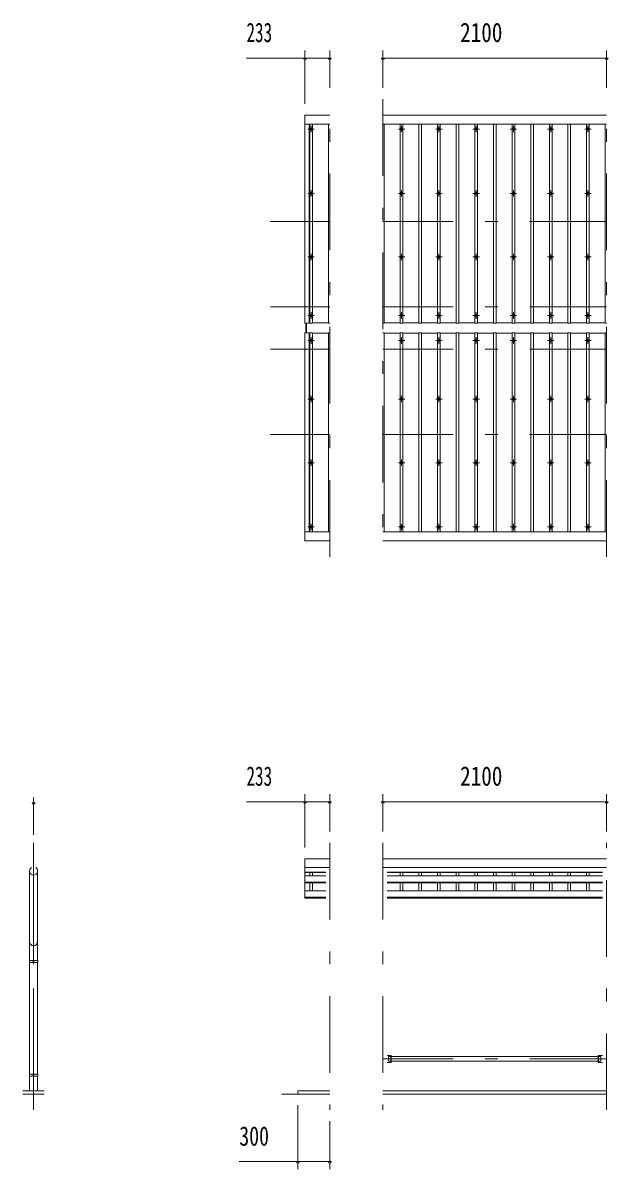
# Model space of a CAD drawing. Units: millimetres, scale not verified. Extents: x -37128 to 37128, y -14700 to 14700.
# Drawn here: x -20820 to -15324, y 2423 to 13188 of the extents above; entities that cross this region are included whole.
import ezdxf
from ezdxf.enums import TextEntityAlignment as Align

# ---------------------------------------------------------------- set-up
doc = ezdxf.new("R2010")
doc.units = ezdxf.units.MM
doc.header["$LTSCALE"] = 60
doc.linetypes.add('USER3', pattern=[24, 12, -5, 2, -5])
for name, color, linetype, lineweight in [('0-2_1-0BOLD', 7, 'Continuous', 18), ('0-3_1-2CENTER', 3, 'USER3', 18), ('0-4_1-4THIN', 4, 'Continuous', 18), ('0-5_1-5DIM', 3, 'Continuous', 18)]:
    doc.layers.add(name, color=color, linetype=linetype, lineweight=lineweight)
doc.styles.add('ＭＳ ゴシック', font='')
doc.styles.get('ＭＳ ゴシック').set_extended_font_data('MS Gothic')

msp = doc.modelspace()

# ---------------------------------------------------------------- linework, layer by layer
at = {"layer": '0-2_1-0BOLD'}
for p, q in [((-15338.49, 12322.54), (-17438.49, 12322.54)), ((-18171.49, 12236.05), (-17938.49, 12236.05)), ((-17438.49, 12236.05), (-15338.49, 12236.05)), ((-18161.49, 10367.39), (-18161.49, 10277.69)), ((-18155.49, 10277.69), (-18155.49, 10367.39)), ((-17938.49, 8409.03), (-18171.49, 8409.03)), ((-15338.49, 8409.03), (-17438.49, 8409.03)), ((-18171.49, 8322.54), (-17938.49, 8322.54)), ((-17438.49, 8322.54), (-15338.49, 8322.54)), ((-18171.49, 5337.73), (-17938.49, 5337.73)), ((-17438.49, 5337.73), (-15338.49, 5337.73)), ((-20758.09, 5222.1), (-20758.09, 4383.14)), ((-20681.79, 5222.1), (-20681.79, 4383.14)), ((-17938.49, 5254.08), (-18171.49, 5254.08)), ((-18171.49, 5212.89), (-17976.64, 5212.89)), ((-17976.64, 5209.34), (-18171.49, 5209.34)), ((-18171.49, 5177.13), (-17976.64, 5177.13)), ((-15338.49, 5254.08), (-17438.49, 5254.08)), ((-17400.34, 5212.89), (-15376.64, 5212.89)), ((-15376.64, 5209.34), (-17400.34, 5209.34)), ((-17400.34, 5177.13), (-15376.64, 5177.13)), ((-18171.49, 5118.3), (-17976.64, 5118.3)), ((-17976.64, 5112.4), (-18171.49, 5112.4)), ((-15376.64, 5118.3), (-17400.34, 5118.3)), ((-17400.34, 5112.4), (-15376.64, 5112.4)), ((-18171.49, 5034.68), (-17976.64, 5034.68)), ((-17976.64, 4977.04), (-18171.49, 4977.04)), ((-15376.64, 5034.68), (-17400.34, 5034.68)), ((-17400.34, 4977.04), (-15376.64, 4977.04)), ((-15376.64, 4968.7), (-17400.34, 4968.7)), ((-20758.09, 3314.03), (-20758.09, 4363.14)), ((-20723.79, 4383.14), (-20723.79, 4363.14)), ((-20723.79, 4373.14), (-20716.09, 4373.14)), ((-20716.09, 4363.14), (-20716.09, 4383.14)), ((-20681.79, 4363.14), (-20681.79, 3314.03)), ((-17385.98, 3436.19), (-17385.98, 3478.89)), ((-17385.98, 3478.89), (-17363.53, 3478.89)), ((-17363.53, 3424.54), (-17363.53, 3490.54)), ((-15416.64, 3478.89), (-17360.34, 3478.89)), ((-15413.44, 3424.54), (-15413.44, 3490.54)), ((-15390.99, 3478.89), (-15413.44, 3478.89)), ((-15390.99, 3436.19), (-15390.99, 3478.89)), ((-17363.53, 3436.19), (-17385.98, 3436.19)), ((-17360.34, 3436.19), (-15416.64, 3436.19)), ((-15413.44, 3436.19), (-15390.99, 3436.19)), ((-20758.09, 3157.54), (-20758.09, 3294.03)), ((-20723.79, 3314.03), (-20723.79, 3294.03)), ((-20723.79, 3304.03), (-20716.09, 3304.03)), ((-20716.09, 3294.03), (-20716.09, 3314.03)), ((-20681.79, 3294.03), (-20681.79, 3157.54)), ((-20619.94, 3157.54), (-20819.94, 3157.54)), ((-20819.94, 3127.54), (-20619.94, 3127.54)), ((-18388.49, 3127.54), (-17938.49, 3127.54)), ((-18238.49, 3157.54), (-18238.49, 3127.54)), ((-17938.49, 3157.54), (-18238.49, 3157.54)), ((-15338.49, 3157.54), (-17438.49, 3157.54)), ((-17438.49, 3127.54), (-15338.49, 3127.54))]:
    msp.add_line(p, q, dxfattribs=at)
for points in [[(-17938.49, 12322.54), (-18171.49, 12322.54), (-18171.49, 10367.39)], [(-18171.49, 10367.39), (-18131.49, 10367.39), (-18131.49, 12236.05)], [(-18131.49, 8409.03), (-18131.49, 10277.69), (-18171.49, 10277.69), (-18171.49, 8322.54)], [(-17976.64, 4968.7), (-18171.49, 4968.7), (-18171.49, 5337.73)], [(-17400.33, 3490.54), (-17360.33, 3490.54), (-17360.33, 3424.54), (-17400.33, 3424.54)], [(-15376.64, 3490.54), (-15416.64, 3490.54), (-15416.64, 3424.54), (-15376.64, 3424.54)]]:
    msp.add_lwpolyline(points, dxfattribs=at)
for points in [[(-20759.69, 4363.14), (-20759.69, 4383.14), (-20680.19, 4383.14), (-20680.19, 4363.14)], [(-20759.69, 3294.03), (-20759.69, 3314.03), (-20680.19, 3314.03), (-20680.19, 3294.03)]]:
    msp.add_lwpolyline(points, close=True, dxfattribs=at)
for centre in [(-18113.49, 12191.11), (-17263.49, 12191.11), (-16913.49, 12191.11), (-16563.49, 12191.11), (-16213.49, 12191.11), (-15863.49, 12191.11), (-15513.49, 12191.11), (-18113.49, 11587.41), (-17263.49, 11587.41), (-16913.49, 11587.41), (-16563.49, 11587.41), (-16213.49, 11587.41), (-15863.49, 11587.41), (-15513.49, 11587.41), (-18113.49, 10989.62), (-17263.49, 10989.62), (-16913.49, 10989.62), (-16563.49, 10989.62), (-16213.49, 10989.62), (-15863.49, 10989.62), (-15513.49, 10989.62), (-18113.49, 10439.93), (-17263.49, 10439.93), (-16913.49, 10439.93), (-16563.49, 10439.93), (-16213.49, 10439.93), (-15863.49, 10439.93), (-15513.49, 10439.93), (-18113.49, 10205.15), (-17263.49, 10205.15), (-16913.49, 10205.15), (-16563.49, 10205.15), (-16213.49, 10205.15), (-15863.49, 10205.15), (-15513.49, 10205.15), (-18113.49, 9655.46), (-17263.49, 9655.46), (-16913.49, 9655.46), (-16563.49, 9655.46), (-16213.49, 9655.46), (-15863.49, 9655.46), (-15513.49, 9655.46), (-18113.49, 9057.68), (-17263.49, 9057.68), (-16913.49, 9057.68), (-16563.49, 9057.68), (-16213.49, 9057.68), (-15863.49, 9057.68), (-15513.49, 9057.68), (-18113.49, 8453.97), (-17263.49, 8453.97), (-16913.49, 8453.97), (-16563.49, 8453.97), (-16213.49, 8453.97), (-15863.49, 8453.97), (-15513.49, 8453.97)]:
    msp.add_circle(centre, 10, dxfattribs=at)
for centre, start, end in [((-20719.94, 5222.1), 123.05154, 56.94846), ((-20719.93, 4557.54), 180, 0)]:
    msp.add_arc(centre, 38.15, start, end, dxfattribs=at)
at = {"layer": '0-3_1-2CENTER'}
for p, q in [((-17938.5, 8172.54), (-17938.5, 12472.55)), ((-17438.5, 12472.55), (-17438.5, 8172.54)), ((-15338.49, 8172.54), (-15338.49, 12472.55)), ((-18083.5, 12191.11), (-18143.49, 12191.11)), ((-18113.49, 12221.12), (-18113.49, 12161.11)), ((-17233.5, 12191.11), (-17293.49, 12191.11)), ((-17263.49, 12161.11), (-17263.49, 12221.12)), ((-16943.49, 12191.11), (-16883.5, 12191.11)), ((-16913.49, 12221.12), (-16913.49, 12161.11)), ((-16533.5, 12191.11), (-16593.49, 12191.11)), ((-16563.49, 12161.11), (-16563.49, 12221.12)), ((-16243.49, 12191.11), (-16183.5, 12191.11)), ((-16213.49, 12221.12), (-16213.49, 12161.11)), ((-15833.5, 12191.11), (-15893.49, 12191.11)), ((-15863.49, 12161.11), (-15863.49, 12221.12)), ((-15483.5, 12191.11), (-15543.49, 12191.11)), ((-15513.49, 12221.12), (-15513.49, 12161.11)), ((-18143.49, 11587.41), (-18083.5, 11587.41)), ((-18113.49, 11617.41), (-18113.49, 11557.41)), ((-17233.5, 11587.41), (-17293.49, 11587.41)), ((-17263.49, 11617.41), (-17263.49, 11557.41)), ((-16943.49, 11587.41), (-16883.5, 11587.41)), ((-16913.49, 11557.41), (-16913.49, 11617.41)), ((-16593.49, 11587.41), (-16533.49, 11587.41)), ((-16563.49, 11617.41), (-16563.49, 11557.41)), ((-16243.49, 11587.41), (-16183.5, 11587.41)), ((-16213.49, 11557.41), (-16213.49, 11617.41)), ((-15833.5, 11587.41), (-15893.49, 11587.41)), ((-15863.49, 11617.41), (-15863.49, 11557.41)), ((-15543.49, 11587.41), (-15483.49, 11587.41)), ((-15513.49, 11557.41), (-15513.49, 11617.41)), ((-17938.49, 11322.54), (-18493.49, 11322.54)), ((-15338.49, 11322.54), (-17438.49, 11322.54)), ((-18143.49, 10989.62), (-18083.5, 10989.62)), ((-18113.49, 11019.63), (-18113.49, 10959.62)), ((-17233.5, 10989.62), (-17293.49, 10989.62)), ((-17263.49, 11019.63), (-17263.49, 10959.62)), ((-16943.49, 10989.62), (-16883.5, 10989.62)), ((-16913.49, 10959.62), (-16913.49, 11019.63)), ((-16593.49, 10989.62), (-16533.49, 10989.62)), ((-16563.49, 11019.63), (-16563.49, 10959.62)), ((-16243.49, 10989.62), (-16183.5, 10989.62)), ((-16213.49, 10959.62), (-16213.49, 11019.63)), ((-15833.5, 10989.62), (-15893.49, 10989.62)), ((-15863.49, 11019.63), (-15863.49, 10959.62)), ((-15543.49, 10989.62), (-15483.49, 10989.62)), ((-15513.49, 10959.62), (-15513.49, 11019.63)), ((-17938.49, 10522.54), (-18493.49, 10522.54)), ((-18113.49, 10469.93), (-18113.49, 10409.93)), ((-15338.49, 10522.54), (-17438.49, 10522.54)), ((-17263.49, 10409.93), (-17263.49, 10469.93)), ((-16913.49, 10409.93), (-16913.49, 10469.93)), ((-16563.49, 10409.93), (-16563.49, 10469.93)), ((-16213.49, 10409.93), (-16213.49, 10469.93)), ((-15863.49, 10409.93), (-15863.49, 10469.93)), ((-15513.49, 10469.93), (-15513.49, 10409.93)), ((-18143.49, 10439.93), (-18083.5, 10439.93)), ((-17233.5, 10439.93), (-17293.49, 10439.93)), ((-16883.5, 10439.93), (-16943.49, 10439.93)), ((-16593.49, 10439.93), (-16533.49, 10439.93)), ((-16183.5, 10439.93), (-16243.49, 10439.93)), ((-15833.5, 10439.93), (-15893.49, 10439.93)), ((-15543.49, 10439.93), (-15483.49, 10439.93)), ((-18113.49, 10235.15), (-18113.49, 10175.15)), ((-17263.49, 10235.15), (-17263.49, 10175.15)), ((-16913.49, 10235.15), (-16913.49, 10175.15)), ((-16563.49, 10235.15), (-16563.49, 10175.15)), ((-16213.49, 10235.15), (-16213.49, 10175.15)), ((-15863.49, 10235.15), (-15863.49, 10175.15)), ((-15513.49, 10235.15), (-15513.49, 10175.15)), ((-17938.49, 10122.54), (-18493.49, 10122.54)), ((-18083.5, 10205.15), (-18143.49, 10205.15)), ((-15338.49, 10122.54), (-17438.49, 10122.54)), ((-17233.5, 10205.15), (-17293.49, 10205.15)), ((-16883.5, 10205.15), (-16943.49, 10205.15)), ((-16533.49, 10205.15), (-16593.49, 10205.15)), ((-16183.5, 10205.15), (-16243.49, 10205.15)), ((-15833.5, 10205.15), (-15893.49, 10205.15)), ((-15543.49, 10205.15), (-15483.49, 10205.15)), ((-18143.49, 9655.46), (-18083.5, 9655.46)), ((-18113.49, 9685.46), (-18113.49, 9625.46)), ((-17293.49, 9655.46), (-17233.5, 9655.46)), ((-17263.49, 9685.46), (-17263.49, 9625.46)), ((-16883.5, 9655.46), (-16943.49, 9655.46)), ((-16913.49, 9625.46), (-16913.49, 9685.46)), ((-16593.49, 9655.46), (-16533.49, 9655.46)), ((-16563.49, 9685.46), (-16563.49, 9625.46)), ((-16183.5, 9655.46), (-16243.49, 9655.46)), ((-16213.49, 9625.46), (-16213.49, 9685.46)), ((-15893.49, 9655.46), (-15833.5, 9655.46)), ((-15863.49, 9685.46), (-15863.49, 9625.46)), ((-15543.49, 9655.46), (-15483.49, 9655.46)), ((-15513.49, 9625.46), (-15513.49, 9685.46)), ((-17938.49, 9322.54), (-18493.49, 9322.54)), ((-15338.49, 9322.54), (-17438.49, 9322.54)), ((-18143.49, 9057.68), (-18083.5, 9057.68)), ((-18113.49, 9087.67), (-18113.49, 9027.67)), ((-17293.49, 9057.68), (-17233.5, 9057.68)), ((-17263.49, 9087.67), (-17263.49, 9027.67)), ((-16883.5, 9057.68), (-16943.49, 9057.68)), ((-16913.49, 9027.67), (-16913.49, 9087.67)), ((-16593.49, 9057.68), (-16533.49, 9057.68)), ((-16563.49, 9087.67), (-16563.49, 9027.67)), ((-16183.5, 9057.68), (-16243.49, 9057.68)), ((-16213.49, 9027.67), (-16213.49, 9087.67)), ((-15893.49, 9057.68), (-15833.5, 9057.68)), ((-15863.49, 9087.67), (-15863.49, 9027.67)), ((-15543.49, 9057.68), (-15483.49, 9057.68)), ((-15513.49, 9027.67), (-15513.49, 9087.67)), ((-18083.5, 8453.97), (-18143.49, 8453.97)), ((-18113.49, 8483.97), (-18113.49, 8423.96)), ((-17293.49, 8453.97), (-17233.5, 8453.97)), ((-17263.49, 8423.96), (-17263.49, 8483.97)), ((-16943.49, 8453.97), (-16883.5, 8453.97)), ((-16913.49, 8483.97), (-16913.49, 8423.96)), ((-16533.5, 8453.97), (-16593.49, 8453.97)), ((-16563.49, 8423.96), (-16563.49, 8483.97)), ((-16243.49, 8453.97), (-16183.5, 8453.97)), ((-16213.49, 8483.97), (-16213.49, 8423.96)), ((-15833.5, 8453.97), (-15893.49, 8453.97)), ((-15863.49, 8423.96), (-15863.49, 8483.97)), ((-15543.49, 8453.97), (-15483.5, 8453.97)), ((-15513.49, 8483.97), (-15513.49, 8423.96)), ((-20719.94, 2977.54), (-20719.94, 5487.73)), ((-20719.93, 5487.54), (-20719.93, 2977.54)), ((-17938.49, 5487.73), (-17938.49, 2977.54)), ((-17438.49, 5487.73), (-17438.49, 2977.54)), ((-15338.49, 2977.54), (-15338.49, 5487.73)), ((-15338.49, 3457.54), (-17438.49, 3457.54))]:
    msp.add_line(p, q, dxfattribs=at)
at = {"layer": '0-4_1-4THIN'}
for p, q in [((-17425.99, 10367.39), (-17425.99, 12236.05)), ((-17250.99, 12236.05), (-17250.99, 10367.39)), ((-17075.99, 12236.05), (-17075.99, 10367.39)), ((-16900.99, 12236.05), (-16900.99, 10367.39)), ((-16725.99, 12236.05), (-16725.99, 10367.39)), ((-16550.99, 12236.05), (-16550.99, 10367.39)), ((-16375.99, 12236.05), (-16375.99, 10367.39)), ((-16200.99, 12236.05), (-16200.99, 10367.39)), ((-16025.99, 12236.05), (-16025.99, 10367.39)), ((-15850.99, 12236.05), (-15850.99, 10367.39)), ((-15675.99, 12236.05), (-15675.99, 10367.39)), ((-15500.99, 12236.05), (-15500.99, 10367.39)), ((-18125.99, 10371.64), (-18131.49, 10371.64)), ((-17950.99, 10371.64), (-18100.99, 10371.64)), ((-17425.99, 10367.39), (-17438.49, 10367.39)), ((-17275.99, 10371.64), (-17425.99, 10371.64)), ((-17100.99, 10371.64), (-17250.99, 10371.64)), ((-16925.99, 10371.64), (-17075.99, 10371.64)), ((-16750.99, 10371.64), (-16900.99, 10371.64)), ((-16575.99, 10371.64), (-16725.99, 10371.64)), ((-16400.99, 10371.64), (-16550.99, 10371.64)), ((-16225.99, 10371.64), (-16375.99, 10371.64)), ((-16050.99, 10371.64), (-16200.99, 10371.64)), ((-15875.99, 10371.64), (-16025.99, 10371.64)), ((-15700.99, 10371.64), (-15850.99, 10371.64)), ((-15525.99, 10371.64), (-15675.99, 10371.64)), ((-15350.99, 10371.64), (-15500.99, 10371.64)), ((-18131.49, 10273.44), (-18125.99, 10273.44)), ((-18125.99, 10277.69), (-18125.99, 8409.03)), ((-18100.99, 10273.44), (-17950.99, 10273.44)), ((-17950.99, 10277.69), (-17950.99, 8409.03)), ((-17938.49, 10277.69), (-17950.99, 10277.69)), ((-17425.99, 10273.44), (-17275.99, 10273.44)), ((-17275.99, 10277.69), (-17275.99, 8409.03)), ((-17250.99, 10273.44), (-17100.99, 10273.44)), ((-17100.99, 10277.69), (-17100.99, 8409.03)), ((-17075.99, 10273.44), (-16925.99, 10273.44)), ((-16925.99, 10277.69), (-16925.99, 8409.03)), ((-16900.99, 10273.44), (-16750.99, 10273.44)), ((-16750.99, 10277.69), (-16750.99, 8409.03)), ((-16725.99, 10273.44), (-16575.99, 10273.44)), ((-16575.99, 10277.69), (-16575.99, 8409.03)), ((-16550.99, 10273.44), (-16400.99, 10273.44)), ((-16400.99, 10277.69), (-16400.99, 8409.03)), ((-16375.99, 10273.44), (-16225.99, 10273.44)), ((-16225.99, 10277.69), (-16225.99, 8409.03)), ((-16200.99, 10273.44), (-16050.99, 10273.44)), ((-16050.99, 8409.03), (-16050.99, 10277.69)), ((-16025.99, 10273.44), (-15875.99, 10273.44)), ((-15875.99, 10277.69), (-15875.99, 8409.03)), ((-15850.99, 10273.44), (-15700.99, 10273.44)), ((-15700.99, 8409.03), (-15700.99, 10277.69)), ((-15675.99, 10273.44), (-15525.99, 10273.44)), ((-15525.99, 10277.69), (-15525.99, 8409.03)), ((-15500.99, 10273.44), (-15350.99, 10273.44)), ((-15350.99, 10277.69), (-15350.99, 8409.03)), ((-15350.99, 10277.69), (-15338.49, 10277.69)), ((-18126, 5209.34), (-18126, 5177.13)), ((-18101, 5177.13), (-18101, 5209.34)), ((-17275.99, 5177.13), (-17275.99, 5209.34)), ((-17251, 5209.34), (-17251, 5177.13)), ((-17100.99, 5209.34), (-17100.99, 5177.13)), ((-17076, 5177.13), (-17076, 5209.34)), ((-16925.99, 5177.13), (-16925.99, 5209.34)), ((-16901, 5209.34), (-16901, 5177.13)), ((-16750.99, 5209.34), (-16750.99, 5177.13)), ((-16726, 5177.13), (-16726, 5209.34)), ((-16575.99, 5177.13), (-16575.99, 5209.34)), ((-16551, 5209.34), (-16551, 5177.13)), ((-16400.99, 5209.34), (-16400.99, 5177.13)), ((-16376, 5177.13), (-16376, 5209.34)), ((-16226, 5177.13), (-16226, 5209.34)), ((-16201, 5209.34), (-16201, 5177.13)), ((-16051, 5209.34), (-16051, 5177.13)), ((-16026, 5177.13), (-16026, 5209.34)), ((-15875.99, 5177.13), (-15875.99, 5209.34)), ((-15851, 5209.34), (-15851, 5177.13)), ((-15700.99, 5209.34), (-15700.99, 5177.13)), ((-15676, 5177.13), (-15676, 5209.34)), ((-15525.99, 5177.13), (-15525.99, 5209.34)), ((-15501, 5209.34), (-15501, 5177.13)), ((-18126, 5112.4), (-18126, 5034.68)), ((-18101, 5034.68), (-18101, 5112.4)), ((-17275.99, 5034.68), (-17275.99, 5112.4)), ((-17251, 5112.4), (-17251, 5034.68)), ((-17100.99, 5112.4), (-17100.99, 5034.68)), ((-17076, 5034.68), (-17076, 5112.4)), ((-16925.99, 5034.68), (-16925.99, 5112.4)), ((-16901, 5112.4), (-16901, 5034.68)), ((-16750.99, 5112.4), (-16750.99, 5034.68)), ((-16726, 5034.68), (-16726, 5112.4)), ((-16575.99, 5034.68), (-16575.99, 5112.4)), ((-16551, 5112.4), (-16551, 5034.68)), ((-16400.99, 5112.4), (-16400.99, 5034.68)), ((-16376, 5034.68), (-16376, 5112.4)), ((-16226, 5034.68), (-16226, 5112.4)), ((-16201, 5112.4), (-16201, 5034.68)), ((-16051, 5112.4), (-16051, 5034.68)), ((-16026, 5034.68), (-16026, 5112.4)), ((-15875.99, 5034.68), (-15875.99, 5112.4)), ((-15851, 5112.4), (-15851, 5034.68)), ((-15700.99, 5112.4), (-15700.99, 5034.68)), ((-15676, 5034.68), (-15676, 5112.4)), ((-15525.99, 5034.68), (-15525.99, 5112.4)), ((-15501, 5112.4), (-15501, 5034.68))]:
    msp.add_line(p, q, dxfattribs=at)
for points in [[(-18125.99, 12236.05), (-18125.99, 10367.39), (-18100.99, 10367.39), (-18100.99, 12236.05)], [(-17950.99, 12236.05), (-17950.99, 10367.39), (-17938.49, 10367.39)], [(-17250.99, 10367.39), (-17275.99, 10367.39), (-17275.99, 12236.05)], [(-17075.99, 10367.39), (-17100.99, 10367.39), (-17100.99, 12236.05)], [(-16900.99, 10367.39), (-16925.99, 10367.39), (-16925.99, 12236.05)], [(-16725.99, 10367.39), (-16750.99, 10367.39), (-16750.99, 12236.05)], [(-16550.99, 10367.39), (-16575.99, 10367.39), (-16575.99, 12236.05)], [(-16375.99, 10367.39), (-16400.99, 10367.39), (-16400.99, 12236.05)], [(-16200.99, 10367.39), (-16225.99, 10367.39), (-16225.99, 12236.05)], [(-16025.99, 10367.39), (-16050.99, 10367.39), (-16050.99, 12236.05)], [(-15850.99, 10367.39), (-15875.99, 10367.39), (-15875.99, 12236.05)], [(-15675.99, 10367.39), (-15700.99, 10367.39), (-15700.99, 12236.05)], [(-15500.99, 10367.39), (-15525.99, 10367.39), (-15525.99, 12236.05)], [(-15350.99, 12236.05), (-15350.99, 10367.39), (-15338.49, 10367.39)], [(-18100.99, 8409.03), (-18100.99, 10277.69), (-18125.99, 10277.69)], [(-17425.99, 8409.03), (-17425.99, 10277.69), (-17438.49, 10277.69)], [(-17250.99, 8409.03), (-17250.99, 10277.69), (-17275.99, 10277.69)], [(-17075.99, 8409.03), (-17075.99, 10277.69), (-17100.99, 10277.69)], [(-16900.99, 8409.03), (-16900.99, 10277.69), (-16925.99, 10277.69)], [(-16725.99, 8409.03), (-16725.99, 10277.69), (-16750.99, 10277.69)], [(-16550.99, 8409.03), (-16550.99, 10277.69), (-16575.99, 10277.69)], [(-16375.99, 8409.03), (-16375.99, 10277.69), (-16400.99, 10277.69)], [(-16200.99, 8409.03), (-16200.99, 10277.69), (-16225.99, 10277.69)], [(-16050.99, 10277.69), (-16025.99, 10277.69), (-16025.99, 8409.03)], [(-15850.99, 8409.03), (-15850.99, 10277.69), (-15875.99, 10277.69)], [(-15700.99, 10277.69), (-15675.99, 10277.69), (-15675.99, 8409.03)], [(-15500.99, 8409.03), (-15500.99, 10277.69), (-15525.99, 10277.69)]]:
    msp.add_lwpolyline(points, dxfattribs=at)
at = {"layer": '0-5_1-5DIM'}
for p, q in [((-18171.49, 12928.35), (-18171.49, 12428.35)), ((-17938.49, 12578.35), (-17938.49, 12928.35)), ((-17438.49, 12928.35), (-17438.49, 12578.35)), ((-15338.49, 12578.35), (-15338.49, 12928.35)), ((-17938.49, 12858.35), (-18720.99, 12858.35)), ((-18157.49, 12858.35), (-18185.49, 12858.35)), ((-17924.49, 12858.35), (-17952.49, 12858.35)), ((-17424.49, 12858.35), (-17452.49, 12858.35)), ((-15338.49, 12858.35), (-17438.49, 12858.35)), ((-15324.49, 12858.35), (-15352.49, 12858.35)), ((-18171.49, 5443.54), (-18171.49, 5943.54)), ((-17938.49, 5943.54), (-17938.49, 5593.54)), ((-17438.49, 5943.54), (-17438.49, 5593.54)), ((-15338.49, 5593.54), (-15338.49, 5943.54)), ((-20705.93, 5862.54), (-20733.93, 5862.54)), ((-20719.93, 5912.54), (-20719.93, 5562.54)), ((-17938.49, 5873.54), (-18720.99, 5873.54)), ((-18157.49, 5873.54), (-18185.49, 5873.54)), ((-17924.49, 5873.54), (-17952.49, 5873.54)), ((-17424.49, 5873.54), (-17452.49, 5873.54)), ((-15338.49, 5873.54), (-17438.49, 5873.54)), ((-15324.49, 5873.54), (-15352.49, 5873.54)), ((-18238.49, 2422.54), (-18238.49, 3022.54)), ((-17938.49, 2872.54), (-17938.49, 2422.54)), ((-17938.49, 2492.54), (-18787.99, 2492.54)), ((-18224.49, 2492.54), (-18252.49, 2492.54)), ((-17924.49, 2492.54), (-17952.49, 2492.54))]:
    msp.add_line(p, q, dxfattribs=at)
for centre in [(-18171.49, 12858.35), (-17938.49, 12858.35), (-17438.49, 12858.35), (-15338.49, 12858.35), (-20719.93, 5862.54), (-18171.49, 5873.54), (-17938.49, 5873.54), (-17438.49, 5873.54), (-15338.49, 5873.54), (-18238.49, 2492.54), (-17938.49, 2492.54)]:
    msp.add_arc(centre, 14, 180, 0, dxfattribs=at)

# ---------------------------------------------------------------- texts
at = {"layer": '0-5_1-5DIM', "color": 7, "style": 'ＭＳ ゴシック'}
for s, width, p in [('233', 0.65, (-18720.99, 12953.22)), ('2100', 0.8, (-16713.99, 12953.22)), ('233', 0.65, (-18720.99, 5968.41)), ('2100', 0.8, (-16713.99, 5968.41)), ('300', 0.75, (-18787.99, 2587.41))]:
    msp.add_text(s, height=182.3, dxfattribs=dict(at, width=width)).set_placement(p, align=Align.BOTTOM_LEFT)

doc.saveas('drawing.dxf')
